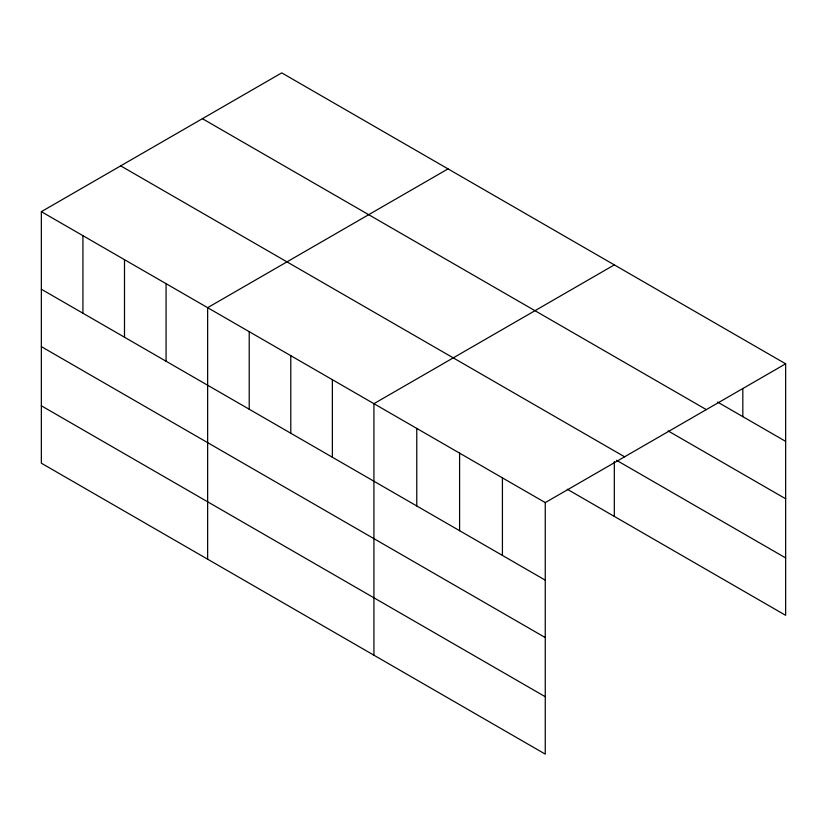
<?xml version="1.0" encoding="UTF-8"?>
<svg xmlns="http://www.w3.org/2000/svg" width="827" height="827" viewBox="0 0 827 827"><rect width="100%" height="100%" fill="white"/><g stroke="black" fill="none" stroke-linecap="round" stroke-linejoin="round"><path stroke-width="1.24" d="M41.35 211.671L545.262 502.599L545.262 754.121L41.35 463.192L41.35 211.671L281.738 72.879L785.65 363.808L785.65 615.329L567.281 489.253M448.027 168.884L207.639 307.675L207.639 559.197M614.316 264.888L373.928 403.679L373.928 655.201M545.262 502.599L785.65 363.808M717.557 402.056L785.65 441.37M202.408 118.685L706.32 409.613M668.133 430.929L785.65 498.774M120.68 165.865L624.592 456.793M616.518 460.277L785.65 557.925M41.35 289.223L545.262 580.151M41.35 346.637L545.262 637.565M41.35 405.788L545.262 696.716M742.822 388.669L742.822 416.643M614.316 461.559L614.316 516.42M502.423 477.872L502.423 555.424M459.595 453.144L459.595 530.696M416.767 428.407L416.767 505.969M332.361 379.676L332.361 457.238M290.784 355.682L290.784 433.234M249.216 331.679L249.216 409.231M166.072 283.671L166.072 361.234M124.495 259.668L124.495 337.23M82.927 235.674L82.927 313.226"/></g></svg>
